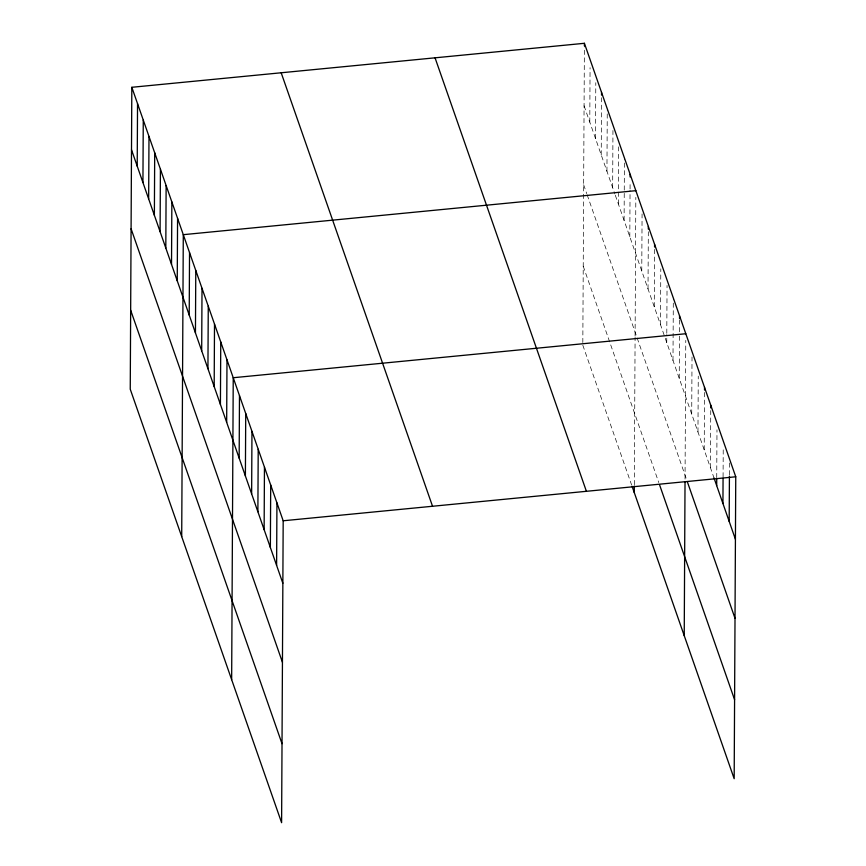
<?xml version="1.0" encoding="UTF-8"?>
<svg xmlns="http://www.w3.org/2000/svg" width="866" height="866" viewBox="0 0 866 866"><rect width="100%" height="100%" fill="white"/><g stroke="black" fill="none" stroke-linecap="round" stroke-linejoin="round"><path stroke-width="0.65" stroke-dasharray="4.33 3.25" d="M582.829 342.579L584.388 45.963M589.789 122.16L590.071 67.656M595.505 138.538L595.797 82.703M601.221 154.917L601.524 97.75M606.947 171.295L607.261 110.134M612.663 187.673L612.955 130.495M618.378 204.04L618.681 146.874M624.094 220.419L624.418 159.268M629.809 236.797L630.058 190.26M630.069 188.94L630.102 182.293M634.323 484.7L635.092 337.35M635.092 336.062L635.828 197.34M641.771 271.058L642.074 213.891M648.017 288.941L648.32 231.763M654.263 306.813L654.577 246.994M660.509 324.696L660.801 268.861M666.744 342.579L666.788 334.601M666.798 333.28L667.047 285.412M672.99 360.462L673.315 299.3M679.236 378.345L679.474 333.139M679.474 331.808L679.55 318.515M685.038 479.115L685.775 340.381M691.717 414.11L692.021 356.944M697.964 431.993L698.256 376.147M704.21 449.865L704.523 390.046M710.456 467.748L710.748 410.581M716.734 477.653L716.983 429.796M723.078 476.928L723.229 447.679M729.421 474.86L729.486 462.899M584.074 105.782L614.86 193.962M615.304 195.229L714.017 477.967M583.662 184.794L586.737 193.616M587.18 194.872L686.402 479.071M583.229 266.208L658.777 482.568M582.818 345.22L631.639 485.047"/><path stroke-width="1.3" d="M131.827 87.293L130.246 389.213L281.602 822.7L283.182 520.78L131.827 87.293L584.398 43.3L735.754 476.787L734.173 778.707L632.083 486.302M137.218 166.153L137.542 103.671M142.933 182.531L143.269 120.049M148.66 198.909L148.984 136.417M154.375 215.288L154.7 152.795M160.091 231.666L160.416 169.173M165.807 248.033L166.131 185.551M171.522 264.411L171.858 201.93M177.249 280.79L177.573 218.308M181.708 536.595L183.289 234.675L635.861 190.682M189.21 315.051L189.535 252.558M195.445 332.934L195.781 270.441M201.691 350.817L202.016 288.324M207.937 368.689L208.262 306.207M214.183 386.572L214.508 324.09M220.419 404.454L220.754 341.973M226.665 422.337L226.989 359.855M231.655 679.648L233.235 377.728L685.807 333.735M239.157 458.103L239.481 395.61M245.392 475.986L245.727 413.493M251.638 493.858L251.963 431.376M257.884 511.741L258.209 449.259M264.13 529.624L264.455 467.142M270.365 547.507L270.701 485.025M276.611 565.39L276.936 502.897M584.388 45.963L584.398 43.3M601.534 95.087L601.556 92.424M630.123 176.967L630.145 174.315M634.28 492.602L634.313 486.021M648.331 229.111L648.342 226.448M654.577 246.994L654.588 244.331M679.55 318.515L679.561 315.863M684.227 635.655L685.028 481.702M704.523 390.046L704.534 387.383M710.769 407.918L710.78 405.266M716.691 485.631L716.734 478.985M722.937 503.514L723.067 478.259M729.183 521.397L729.421 476.192M283.182 520.78L735.754 476.787M714.017 477.967L735.429 539.28M687.29 481.626L735.007 618.292M659.665 485.122L734.585 699.696M435.046 57.816L586.401 491.303M281.179 72.776L432.535 506.264M131.502 149.775L282.857 583.273M131.091 228.786L282.446 662.284M130.658 310.201L282.013 743.688"/></g></svg>
